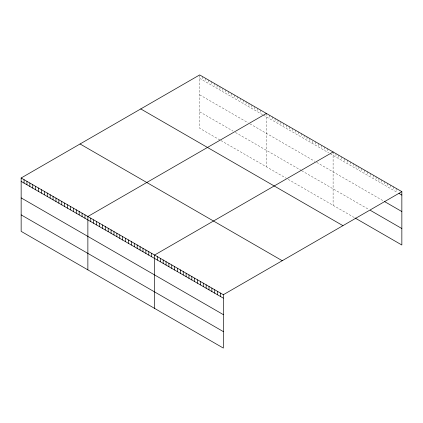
<?xml version="1.0" encoding="UTF-8"?>
<svg xmlns="http://www.w3.org/2000/svg" width="423" height="423" viewBox="0 0 423 423"><rect width="100%" height="100%" fill="white"/><g stroke="black" fill="none" stroke-linecap="round" stroke-linejoin="round"><path stroke-width="0.32" stroke-dasharray="2.12 1.59" d="M199.667 78.345L262.519 114.633M263.487 115.193L328.756 152.877M330.21 153.713L397.551 192.597M199.667 94.826L248.015 122.739M249.951 123.854L314.738 161.258M316.668 162.379L383.709 201.084M199.667 111.804L233.031 131.067M235.447 132.462L301.197 170.421M301.684 170.702L368.909 209.517M219.976 140.008L199.667 128.285L199.667 74.924M220.943 140.563L286.212 178.247M288.142 179.363L354.114 217.454M396.124 188.341L396.124 191.767M393.258 186.691L393.258 190.117M390.392 185.036L390.392 188.462M387.526 183.381L387.526 186.807M384.666 181.726L384.666 185.152M381.8 180.076L381.8 183.503M378.934 178.421L378.934 181.848M376.073 176.766L376.073 180.193M373.208 175.111L373.208 178.538M370.342 173.462L370.342 176.888M367.481 171.807L367.481 175.233M364.615 170.152L364.615 173.578M361.75 168.497L361.75 171.923M358.884 166.847L358.884 170.273M356.023 165.192L356.023 168.618M353.157 163.537L353.157 166.963M350.292 161.882L350.292 165.308M347.431 160.232L347.431 163.659M344.565 158.577L344.565 162.004M341.699 156.922L341.699 160.349M338.839 155.267L338.839 158.694M335.973 153.618L335.973 157.044M333.107 151.963L333.107 205.324M327.307 148.61L327.307 152.037M324.404 146.94L324.404 150.366M321.506 145.263L321.506 148.69M318.604 143.587L318.604 147.014M315.701 141.911L315.701 145.338M312.803 140.811L312.803 143.667M309.9 138.564L309.9 141.991M307.003 136.888L307.003 140.314M304.1 135.212L304.1 138.638M301.197 133.541L301.197 136.967M298.3 131.865L298.3 135.291M295.397 130.189L295.397 133.615M292.494 128.513L292.494 131.939M289.596 126.842L289.596 130.268M286.694 125.166L286.694 128.592M283.796 123.49L283.796 126.916M280.893 121.813L280.893 125.24M277.99 120.143L277.99 123.569M275.093 118.466L275.093 121.893M272.19 116.79L272.19 120.217M269.287 115.114L269.287 118.54M266.39 113.443L266.39 166.805M260.584 110.091L260.584 113.517M257.686 108.415L257.686 111.841M254.783 106.744L254.783 110.17M251.886 105.068L251.886 108.494M248.983 103.392L248.983 106.818M246.08 101.716L246.08 105.142M243.183 100.045L243.183 103.471M240.28 98.369L240.28 101.795M237.377 96.693L237.377 100.119M234.479 95.016L234.479 98.443M231.577 93.346L231.577 96.772M228.679 91.669L228.679 95.096M225.776 89.993L225.776 93.42M222.873 88.317L222.873 91.743M219.976 86.646L219.976 90.073M217.073 84.97L217.073 88.396M214.17 83.294L214.17 86.72M211.273 81.623L211.273 85.044M208.37 79.947L208.37 83.373M205.472 78.271L205.472 81.697M202.569 76.595L202.569 80.021"/><path stroke-width="0.63" d="M21.15 177.988L223.333 294.715L223.333 348.076L21.15 231.349L21.15 177.988L199.667 74.924L401.85 191.651L401.85 245.012L355.066 218.004M266.39 113.443L87.868 216.507L87.868 269.869M333.107 151.963L154.591 255.027L154.591 308.393M223.333 294.715L401.85 191.651M398.984 193.422L401.85 195.077M384.666 201.634L401.85 211.553M370.342 210.342L401.85 228.531M140.759 108.933L342.937 225.66M80.063 143.973L282.241 260.705M21.15 181.414L223.333 298.141M21.15 197.895L223.333 314.622M21.15 214.873L223.333 331.6M220.468 293.065L220.468 296.491M217.602 291.41L217.602 294.836M214.741 289.755L214.741 293.181M211.875 288.1L211.875 291.526M209.01 286.45L209.01 289.877M206.144 284.795L206.144 288.222M203.283 283.14L203.283 286.567M200.417 281.485L200.417 284.912M197.552 279.836L197.552 283.262M194.691 278.181L194.691 281.607M191.825 276.526L191.825 279.952M188.959 274.871L188.959 278.297M186.099 273.221L186.099 276.647M183.233 271.566L183.233 274.992M180.367 269.911L180.367 273.337M177.501 268.256L177.501 271.682M174.641 266.606L174.641 270.033M171.775 264.951L171.775 268.378M168.909 263.296L168.909 266.723M166.049 261.641L166.049 265.068M163.183 259.992L163.183 263.418M160.317 258.337L160.317 261.763M157.456 256.682L157.456 260.108M151.688 253.356L151.688 256.782M148.79 251.68L148.79 255.106M145.887 250.004L145.887 253.43M142.985 248.327L142.985 251.754M140.087 246.657L140.087 250.083M137.184 244.98L137.184 248.407M134.281 243.304L134.281 246.731M131.384 241.628L131.384 245.054M128.481 239.957L128.481 243.384M125.583 238.281L125.583 241.707M122.681 236.605L122.681 240.031M119.778 234.929L119.778 238.355M116.88 233.258L116.88 236.684M113.977 231.582L113.977 235.008M111.075 229.906L111.075 233.332M108.177 228.23L108.177 231.656M105.274 226.559L105.274 229.985M102.377 224.883L102.377 228.309M99.474 223.207L99.474 226.633M96.571 221.53L96.571 224.957M93.673 219.86L93.673 223.286M90.771 218.183L90.771 221.61M84.97 214.831L84.97 218.257M82.067 213.16L82.067 216.587M79.17 211.484L79.17 214.91M76.267 209.808L76.267 213.234M73.364 208.132L73.364 211.558M70.467 206.461L70.467 209.887M67.564 204.785L67.564 208.211M64.661 203.109L64.661 206.535M61.763 201.433L61.763 204.859M58.86 199.762L58.86 203.188M55.963 198.086L55.963 201.512M53.06 196.409L53.06 199.836M50.157 194.733L50.157 198.16M47.26 193.062L47.26 196.489M44.357 191.386L44.357 194.813M41.454 189.71L41.454 193.137M38.556 188.034L38.556 191.46M35.654 186.363L35.654 189.79M32.756 184.687L32.756 188.113M29.853 183.011L29.853 186.437M26.95 181.335L26.95 184.761M24.053 179.664L24.053 183.09"/></g></svg>
